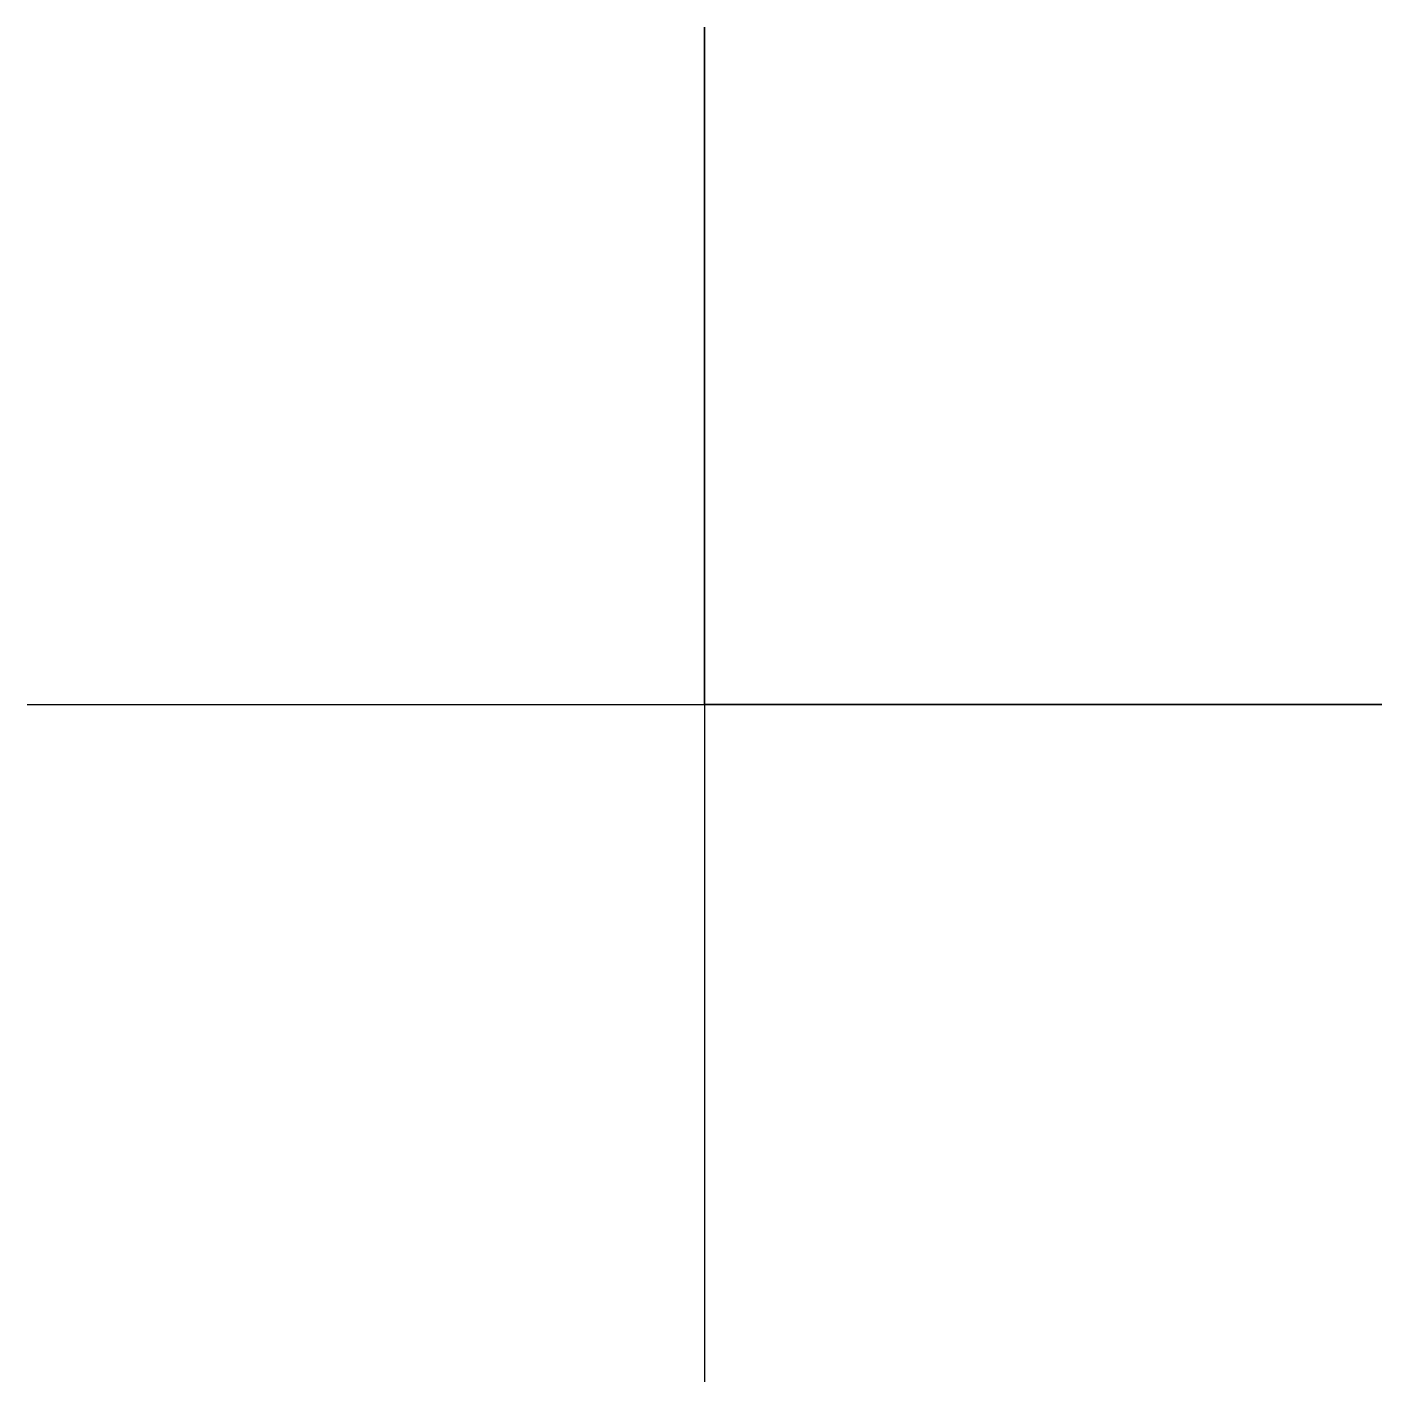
# Model space of a CAD drawing. Header units: millimetres. Extents: x 0.05 to 0.45, y 0.2 to 0.6.
import ezdxf

# ---------------------------------------------------------------- set-up
doc = ezdxf.new("R2010")
doc.units = ezdxf.units.MM
doc.header["$LTSCALE"] = 0.2
doc.layers.add('TEXT POLY', color=7, linetype='Continuous')

msp = doc.modelspace()

# ---------------------------------------------------------------- linework, layer by layer
at = {"layer": 'TEXT POLY'}
msp.add_lwpolyline([(0.05, 0.4), (0.25, 0.4), (0.25, 0.6), (0.25, 0.4), (0.45, 0.4), (0.25, 0.4), (0.25, 0.2)], dxfattribs=at)

doc.saveas('drawing.dxf')
